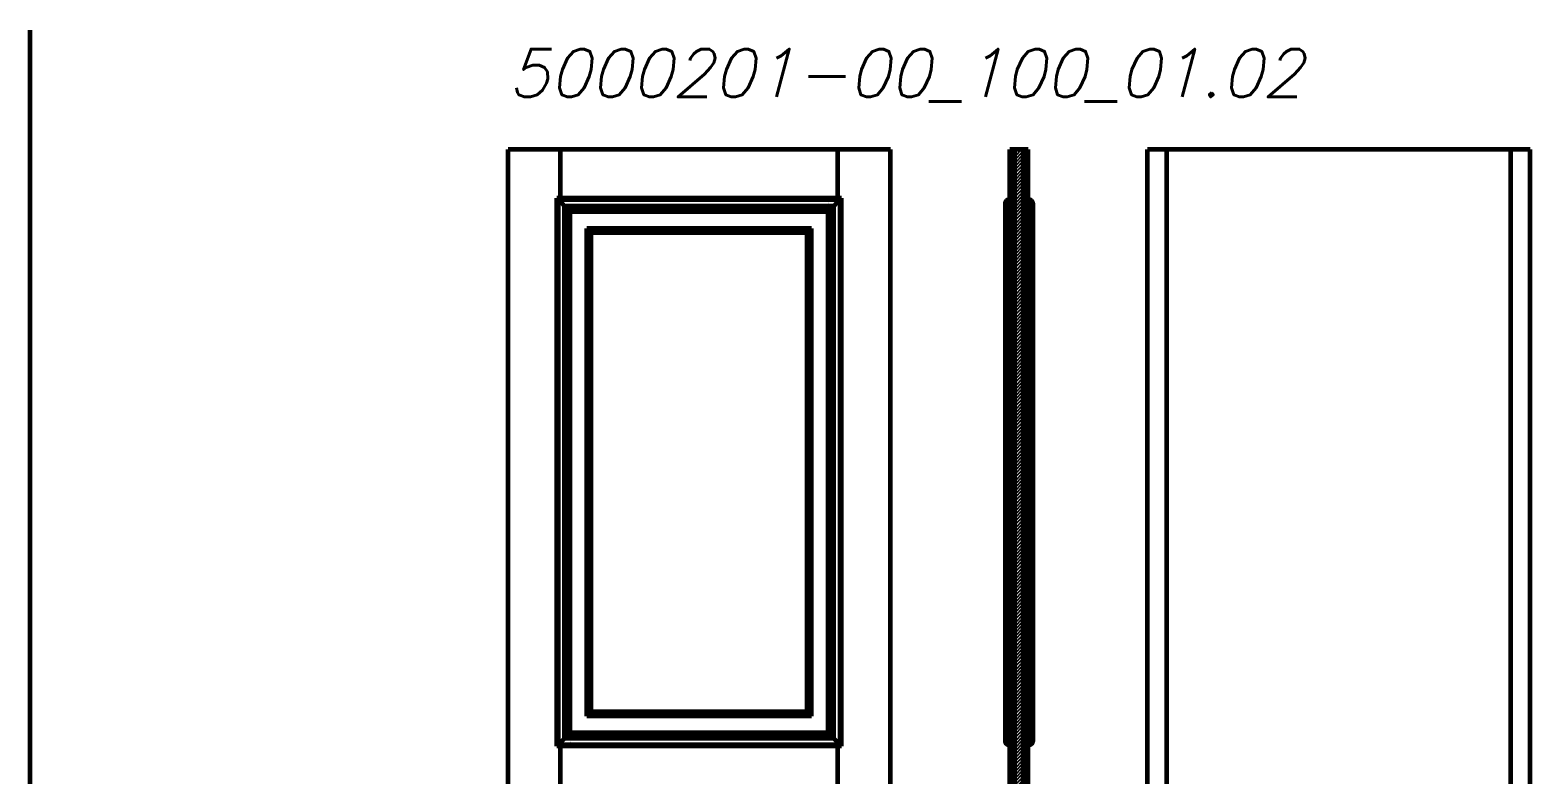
# Model space of a CAD drawing. Header units: inches. Extents: x -4554 to 14101, y -13650 to 2449.
# Drawn here: x 2000 to 5138, y 792 to 2350 of the extents above; entities that cross this region are included whole.
import ezdxf

# ---------------------------------------------------------------- set-up
doc = ezdxf.new("R2010")
doc.units = ezdxf.units.IN
doc.layers.add('Слой1', color=7, linetype='Continuous')
doc.styles.get("Standard").update_dxf_attribs({"font": 'txt.shx', "oblique": 15, "height": 5})

# ---------------------------------------------------------------- blocks, each defined once
blk = doc.blocks.new('*B147')
at = {"layer": 'Слой1', "linetype": 'Continuous'}
for p, q in [((4088, 2091.3), (4078, 2097.1)), ((4078, 2093.6), (4088, 2087.9)), ((4088, 2084.4), (4078, 2090.2)), ((4078, 2086.7), (4088, 2080.9)), ((4088, 2077.5), (4078, 2083.3)), ((4078, 2079.8), (4088, 2074)), ((4088, 2070.6), (4078, 2076.3)), ((4078, 2072.9), (4088, 2067.1)), ((4079, 2100), (4088, 2094.8)), ((4088, 2098.3), (4085, 2100)), ((4088, 2063.6), (4078, 2069.4)), ((4078, 2065.9), (4088, 2060.2)), ((4088, 2056.7), (4078, 2062.5)), ((4078, 2059), (4088, 2053.2)), ((4088, 2049.8), (4078, 2055.5)), ((4078, 2052.1), (4088, 2046.3)), ((4088, 2042.8), (4078, 2048.6)), ((4078, 2045.2), (4088, 2039.4)), ((4088, 2035.9), (4078, 2041.7)), ((4078, 2038.2), (4088, 2032.5)), ((4088, 2029), (4078, 2034.8)), ((4078, 2031.3), (4088, 2025.5)), ((4088, 2022.1), (4078, 2027.8)), ((4078, 2024.4), (4088, 2018.6)), ((4088, 2015.1), (4078, 2020.9)), ((4078, 2017.4), (4088, 2011.7)), ((4088, 2008.2), (4078, 2014)), ((4078, 2010.5), (4088, 2004.7)), ((4088, 2001.3), (4078, 2007)), ((4078, 2003.6), (4088, 1997.8)), ((4088, 1994.3), (4078, 2000.1)), ((4078, 1996.7), (4088, 1990.9)), ((4083.5, 1990), (4078, 1993.2))]:
    blk.add_line(p, q, dxfattribs=at)
blk = doc.blocks.new('*B148')
at = {"layer": 'Слой1', "linetype": 'Continuous'}
for p, q in [((4074.4, 2100), (4060, 2085.6)), ((4060, 2092.7), (4067.3, 2100)), ((4060.2, 2100), (4060, 2099.8)), ((4060, 2078.6), (4078, 2096.6)), ((4078, 2089.5), (4060, 2071.5)), ((4060, 2064.4), (4078, 2082.4)), ((4078, 2075.4), (4060, 2057.4)), ((4060, 2050.3), (4078, 2068.3)), ((4078, 2061.2), (4060, 2043.2)), ((4060, 2036.1), (4078, 2054.1)), ((4078, 2047.1), (4060, 2029.1)), ((4060, 2022), (4078, 2040)), ((4078, 2032.9), (4060, 2014.9)), ((4060, 2007.9), (4078, 2025.9)), ((4078, 2018.8), (4060, 2000.8)), ((4060, 1993.7), (4078, 2011.7)), ((4078, 2004.6), (4060, 1986.6)), ((4060, 1979.6), (4078, 1997.6)), ((4078, 1990.5), (4060, 1972.5)), ((4060, 1965.4), (4078, 1983.4)), ((4078, 1976.4), (4060, 1958.4)), ((4060, 1951.3), (4078, 1969.3)), ((4078, 1962.2), (4060, 1944.2)), ((4060, 1937.2), (4078, 1955.2)), ((4078, 1948.1), (4060, 1930.1)), ((4060, 1923), (4078, 1941)), ((4078, 1933.9), (4060, 1915.9)), ((4060, 1908.9), (4078, 1926.9)), ((4078, 1919.8), (4060, 1901.8)), ((4060, 1894.7), (4078, 1912.7)), ((4078, 1905.7), (4060, 1887.7)), ((4060, 1880.6), (4078, 1898.6)), ((4078, 1891.5), (4060, 1873.5)), ((4060, 1866.4), (4078, 1884.4)), ((4078, 1877.4), (4060, 1859.4)), ((4060, 1852.3), (4078, 1870.3)), ((4078, 1863.2), (4060, 1845.2)), ((4060, 1838.2), (4078, 1856.2)), ((4078, 1849.1), (4060, 1831.1)), ((4060, 1824), (4078, 1842)), ((4078, 1834.9), (4060, 1816.9)), ((4060, 1809.9), (4078, 1827.9)), ((4078, 1820.8), (4060, 1802.8)), ((4060, 1795.7), (4078, 1813.7)), ((4078, 1806.7), (4060, 1788.7)), ((4060, 1781.6), (4078, 1799.6)), ((4078, 1792.5), (4060, 1774.5)), ((4060, 1767.4), (4078, 1785.4)), ((4078, 1778.4), (4060, 1760.4)), ((4060, 1753.3), (4078, 1771.3)), ((4078, 1764.2), (4060, 1746.2)), ((4060, 1739.2), (4078, 1757.2)), ((4078, 1750.1), (4060, 1732.1)), ((4060, 1725), (4078, 1743)), ((4078, 1735.9), (4060, 1717.9)), ((4060, 1710.9), (4078, 1728.9)), ((4078, 1721.8), (4060, 1703.8)), ((4060, 1696.7), (4078, 1714.7)), ((4078, 1707.7), (4060, 1689.7)), ((4060, 1682.6), (4078, 1700.6)), ((4078, 1693.5), (4060, 1675.5)), ((4060, 1668.4), (4078, 1686.4)), ((4078, 1679.4), (4060, 1661.4)), ((4060, 1654.3), (4078, 1672.3)), ((4078, 1665.2), (4060, 1647.2)), ((4060, 1640.2), (4078, 1658.2)), ((4078, 1651.1), (4060, 1633.1)), ((4060, 1626), (4078, 1644)), ((4078, 1637), (4060, 1619)), ((4060, 1611.9), (4078, 1629.9)), ((4078, 1622.8), (4060, 1604.8)), ((4060, 1597.7), (4078, 1615.7)), ((4078, 1608.7), (4060, 1590.7)), ((4060, 1583.6), (4078, 1601.6)), ((4078, 1594.5), (4060, 1576.5)), ((4060, 1569.5), (4078, 1587.5)), ((4078, 1580.4), (4060, 1562.4)), ((4060, 1555.3), (4078, 1573.3)), ((4078, 1566.2), (4060, 1548.2)), ((4060, 1541.2), (4078, 1559.2)), ((4078, 1552.1), (4060, 1534.1)), ((4060, 1527), (4078, 1545)), ((4078, 1538), (4060, 1520)), ((4060, 1512.9), (4078, 1530.9)), ((4078, 1523.8), (4060, 1505.8)), ((4060, 1498.7), (4078, 1516.7)), ((4078, 1509.7), (4060, 1491.7)), ((4060, 1484.6), (4078, 1502.6)), ((4078, 1495.5), (4060, 1477.5)), ((4060, 1470.5), (4078, 1488.5)), ((4078, 1481.4), (4060, 1463.4)), ((4060, 1456.3), (4078, 1474.3)), ((4078, 1467.2), (4060, 1449.2)), ((4060, 1442.2), (4078, 1460.2)), ((4078, 1453.1), (4060, 1435.1)), ((4060, 1428), (4078, 1446)), ((4078, 1439), (4060, 1421)), ((4060, 1413.9), (4078, 1431.9)), ((4078, 1424.8), (4060, 1406.8)), ((4060, 1399.7), (4078, 1417.7)), ((4078, 1410.7), (4060, 1392.7)), ((4060, 1385.6), (4078, 1403.6)), ((4078, 1396.5), (4060, 1378.5)), ((4060, 1371.5), (4078, 1389.5)), ((4078, 1382.4), (4060, 1364.4)), ((4060, 1357.3), (4078, 1375.3)), ((4078, 1368.3), (4060, 1350.3)), ((4060, 1343.2), (4078, 1361.2)), ((4078, 1354.1), (4060, 1336.1)), ((4060, 1329), (4078, 1347)), ((4078, 1340), (4060, 1322)), ((4060, 1314.9), (4078, 1332.9)), ((4078, 1325.8), (4060, 1307.8)), ((4060, 1300.8), (4078, 1318.8)), ((4078, 1311.7), (4060, 1293.7)), ((4060, 1286.6), (4078, 1304.6)), ((4078, 1297.5), (4060, 1279.5)), ((4060, 1272.5), (4078, 1290.5)), ((4078, 1283.4), (4060, 1265.4)), ((4060, 1258.3), (4078, 1276.3)), ((4078, 1269.3), (4060, 1251.3)), ((4060, 1244.2), (4078, 1262.2)), ((4078, 1255.1), (4060, 1237.1)), ((4060, 1230), (4078, 1248)), ((4078, 1241), (4060, 1223)), ((4060, 1215.9), (4078, 1233.9)), ((4078, 1226.8), (4060, 1208.8)), ((4060, 1201.8), (4078, 1219.8)), ((4078, 1212.7), (4060, 1194.7)), ((4060, 1187.6), (4078, 1205.6)), ((4078, 1198.5), (4060, 1180.5)), ((4060, 1173.5), (4078, 1191.5)), ((4078, 1184.4), (4060, 1166.4)), ((4060, 1159.3), (4078, 1177.3)), ((4078, 1170.3), (4060, 1152.3)), ((4060, 1145.2), (4078, 1163.2)), ((4078, 1156.1), (4060, 1138.1)), ((4060, 1131), (4078, 1149)), ((4078, 1142), (4060, 1124)), ((4060, 1116.9), (4078, 1134.9)), ((4078, 1127.8), (4060, 1109.8)), ((4060, 1102.8), (4078, 1120.8)), ((4078, 1113.7), (4060, 1095.7)), ((4060, 1088.6), (4078, 1106.6)), ((4078, 1099.6), (4060, 1081.6)), ((4060, 1074.5), (4078, 1092.5)), ((4078, 1085.4), (4060, 1067.4)), ((4060, 1060.3), (4078, 1078.3)), ((4078, 1071.3), (4060, 1053.3)), ((4060, 1046.2), (4078, 1064.2)), ((4078, 1057.1), (4060, 1039.1)), ((4060, 1032.1), (4078, 1050.1)), ((4078, 1043), (4060, 1025)), ((4060, 1017.9), (4078, 1035.9)), ((4078, 1028.8), (4060, 1010.8)), ((4060, 1003.8), (4078, 1021.8)), ((4078, 1014.7), (4060, 996.7)), ((4060, 989.6), (4078, 1007.6)), ((4078, 1000.6), (4060, 982.6)), ((4060, 975.5), (4078, 993.5)), ((4078, 986.4), (4060, 968.4)), ((4060, 961.3), (4078, 979.3)), ((4078, 972.3), (4060, 954.3)), ((4060, 947.2), (4078, 965.2)), ((4078, 958.1), (4060, 940.1)), ((4060, 933.1), (4078, 951.1)), ((4078, 944), (4060, 926)), ((4060, 918.9), (4078, 936.9)), ((4078, 929.8), (4060, 911.8)), ((4060, 904.8), (4078, 922.8)), ((4078, 915.7), (4060, 897.7)), ((4060, 890.6), (4078, 908.6)), ((4078, 901.6), (4060, 883.6)), ((4060, 876.5), (4078, 894.5)), ((4078, 887.4), (4060, 869.4)), ((4060, 862.3), (4078, 880.3)), ((4078, 873.3), (4060, 855.3)), ((4060, 848.2), (4078, 866.2)), ((4078, 859.1), (4060, 841.1)), ((4060, 834.1), (4078, 852.1)), ((4078, 845), (4060, 827)), ((4060, 819.9), (4078, 837.9)), ((4078, 830.9), (4060, 812.9)), ((4060, 805.8), (4078, 823.8)), ((4078, 816.7), (4060, 798.7)), ((4060, 791.6), (4078, 809.6)), ((4078, 802.6), (4060, 784.6)), ((4060, 777.5), (4078, 795.5)), ((4078, 788.4), (4060, 770.4)), ((4060, 763.4), (4078, 781.4)), ((4078, 774.3), (4060, 756.3)), ((4060, 749.2), (4078, 767.2)), ((4078, 760.1), (4060, 742.1)), ((4060, 735.1), (4078, 753.1)), ((4078, 746), (4060, 728)), ((4060, 720.9), (4078, 738.9)), ((4078, 731.9), (4060, 713.9)), ((4060, 706.8), (4078, 724.8)), ((4078, 717.7), (4060, 699.7)), ((4060, 692.6), (4078, 710.6)), ((4078, 703.6), (4060, 685.6)), ((4060, 678.5), (4078, 696.5)), ((4078, 689.4), (4060, 671.4)), ((4060, 664.4), (4078, 682.4)), ((4078, 675.3), (4060, 657.3)), ((4060, 650.2), (4078, 668.2)), ((4078, 661.1), (4060, 643.1)), ((4060, 636.1), (4078, 654.1)), ((4078, 647), (4060, 629)), ((4060, 621.9), (4078, 639.9)), ((4078, 632.9), (4060, 614.9)), ((4060, 607.8), (4078, 625.8)), ((4078, 618.7), (4060, 600.7)), ((4060, 593.6), (4078, 611.6)), ((4078, 604.6), (4060, 586.6)), ((4060, 579.5), (4078, 597.5)), ((4078, 590.4), (4060, 572.4)), ((4060, 565.4), (4078, 583.4)), ((4078, 576.3), (4060, 558.3)), ((4060, 551.2), (4078, 569.2)), ((4078, 562.1), (4060, 544.1)), ((4060, 537.1), (4078, 555.1)), ((4078, 548), (4060, 530)), ((4060, 522.9), (4078, 540.9)), ((4078, 533.9), (4060, 515.9)), ((4060, 508.8), (4078, 526.8)), ((4078, 519.7), (4060, 501.7)), ((4060, 494.7), (4078, 512.7)), ((4078, 505.6), (4060, 487.6)), ((4060, 480.5), (4078, 498.5)), ((4078, 491.4), (4060, 473.4)), ((4060, 466.4), (4078, 484.4)), ((4078, 477.3), (4060, 459.3)), ((4060, 452.2), (4078, 470.2)), ((4078, 463.2), (4060, 445.2)), ((4060, 438.1), (4078, 456.1)), ((4078, 449), (4060, 431)), ((4060, 423.9), (4078, 441.9)), ((4078, 434.9), (4060, 416.9)), ((4060, 409.8), (4078, 427.8)), ((4078, 420.7), (4060, 402.7)), ((4060, 395.7), (4078, 413.7)), ((4078, 406.6), (4060, 388.6)), ((4060, 381.5), (4078, 399.5)), ((4078, 392.4), (4060, 374.4)), ((4060, 367.4), (4078, 385.4)), ((4078, 378.3), (4060, 360.3)), ((4060, 353.2), (4078, 371.2)), ((4078, 364.2), (4060, 346.2)), ((4060, 339.1), (4078, 357.1)), ((4078, 350), (4060, 332)), ((4060, 324.9), (4078, 342.9)), ((4078, 335.9), (4060, 317.9)), ((4060, 310.8), (4078, 328.8)), ((4078, 321.7), (4060, 303.7)), ((4060, 296.7), (4078, 314.7)), ((4078, 307.6), (4060, 289.6)), ((4060, 282.5), (4078, 300.5)), ((4078, 293.4), (4060, 275.4)), ((4060, 268.4), (4078, 286.4)), ((4078, 279.3), (4060, 261.3)), ((4060, 254.2), (4078, 272.2)), ((4078, 265.2), (4060, 247.2)), ((4060, 240.1), (4078, 258.1)), ((4078, 251), (4060, 233)), ((4060, 226), (4078, 244)), ((4078, 236.9), (4060, 218.9)), ((4060, 211.8), (4078, 229.8)), ((4078, 222.7), (4060, 204.7)), ((4060, 197.7), (4078, 215.7)), ((4078, 208.6), (4060, 190.6)), ((4060, 183.5), (4078, 201.5)), ((4078, 194.5), (4060, 176.5)), ((4060, 169.4), (4078, 187.4)), ((4078, 180.3), (4060, 162.3)), ((4060, 155.2), (4078, 173.2)), ((4078, 166.2), (4060, 148.2)), ((4060, 141.1), (4078, 159.1)), ((4078, 152), (4060, 134)), ((4060, 127), (4078, 145)), ((4078, 137.9), (4060, 119.9)), ((4060, 112.8), (4078, 130.8)), ((4078, 123.7), (4060, 105.7)), ((4060, 98.7), (4078, 116.7)), ((4078, 109.6), (4060, 91.6)), ((4060, 84.5), (4078, 102.5)), ((4078, 95.5), (4060, 77.5)), ((4060, 70.4), (4078, 88.4)), ((4078, 81.3), (4060, 63.3)), ((4060, 56.2), (4078, 74.2)), ((4078, 67.2), (4060, 49.2)), ((4060, 42.1), (4078, 60.1)), ((4078, 53), (4060, 35)), ((4060, 28), (4078, 46)), ((4078, 38.9), (4060, 20.9)), ((4060, 13.8), (4078, 31.8)), ((4078, 24.7), (4060, 6.7)), ((4060.3, 0), (4078, 17.7)), ((4078, 10.6), (4067.4, 0)), ((4074.5, 0), (4078, 3.5))]:
    blk.add_line(p, q, dxfattribs=at)
blk = doc.blocks.new('*B149')
at = {"layer": 'Слой1', "linetype": 'Continuous'}
for p, q in [((4060, 2091.3), (4050, 2097.1)), ((4050, 2093.6), (4060, 2087.9)), ((4060, 2084.4), (4050, 2090.2)), ((4050, 2086.7), (4060, 2080.9)), ((4060, 2077.5), (4050, 2083.3)), ((4050, 2079.8), (4060, 2074)), ((4060, 2070.6), (4050, 2076.3)), ((4050, 2072.9), (4060, 2067.1)), ((4051, 2100), (4060, 2094.8)), ((4060, 2098.3), (4057, 2100)), ((4060, 2063.6), (4050, 2069.4)), ((4050, 2065.9), (4060, 2060.2)), ((4060, 2056.7), (4050, 2062.5)), ((4050, 2059), (4060, 2053.2)), ((4060, 2049.8), (4050, 2055.5)), ((4050, 2052.1), (4060, 2046.3)), ((4060, 2042.8), (4050, 2048.6)), ((4050, 2045.2), (4060, 2039.4)), ((4060, 2035.9), (4050, 2041.7)), ((4050, 2038.2), (4060, 2032.5)), ((4060, 2029), (4050, 2034.8)), ((4050, 2031.3), (4060, 2025.5)), ((4060, 2022.1), (4050, 2027.8)), ((4050, 2024.4), (4060, 2018.6)), ((4060, 2015.1), (4050, 2020.9)), ((4050, 2017.4), (4060, 2011.7)), ((4060, 2008.2), (4050, 2014)), ((4050, 2010.5), (4060, 2004.7)), ((4060, 2001.3), (4050, 2007)), ((4050, 2003.6), (4060, 1997.8)), ((4060, 1994.3), (4050, 2000.1)), ((4050, 1996.7), (4060, 1990.9)), ((4055.5, 1990), (4050, 1993.2))]:
    blk.add_line(p, q, dxfattribs=at)
blk = doc.blocks.new('*B150')
at = {"layer": 'Слой1', "linetype": 'Continuous'}
for p, q in [((4078, 1982.1), (4096.1, 1992.6)), ((4097.3, 1990.9), (4078, 1979.8)), ((4078, 1977.5), (4097.8, 1988.9)), ((4084.2, 1988), (4078, 1984.4)), ((4078, 1986.7), (4080.2, 1988)), ((4097.6, 1986.5), (4078, 1975.2)), ((4078, 1972.9), (4091.5, 1980.7)), ((4088, 1997.1), (4089.5, 1998)), ((4091.5, 1996.8), (4088, 1994.8)), ((4088, 1992.5), (4091.6, 1994.6)), ((4094.4, 1993.9), (4088, 1990.2)), ((4084, 1974.1), (4078, 1970.6)), ((4081, 1970), (4083.1, 1971.2))]:
    blk.add_line(p, q, dxfattribs=at)
blk = doc.blocks.new('*B151')
at = {"layer": 'Слой1', "linetype": 'Continuous'}
for p, q in [((4040.2, 1987.4), (4050, 1993.1)), ((4050, 1995.4), (4040.4, 1989.8)), ((4050, 1990.8), (4040.8, 1985.5)), ((4041.9, 1983.8), (4050, 1988.5)), ((4053.2, 1988), (4043.7, 1982.5)), ((4046.5, 1995.7), (4050, 1997.7)), ((4046.5, 1981.8), (4057.2, 1988)), ((4060, 1987.3), (4046.5, 1979.5)), ((4048.4, 1978.3), (4060, 1985)), ((4060, 1982.7), (4050.7, 1977.4)), ((4052.5, 1976), (4060, 1980.4)), ((4060, 1978.1), (4053.7, 1974.5)), ((4054.6, 1972.6), (4060, 1975.8)), ((4060, 1973.5), (4055, 1970.6)), ((4058, 1970), (4060, 1971.2))]:
    blk.add_line(p, q, dxfattribs=at)
blk = doc.blocks.new('*B152')
at = {"layer": 'Слой1', "linetype": 'Continuous'}
for p, q in [((4079.1, 1935), (4078, 1933.1)), ((4078, 1931.1), (4079.5, 1933.7)), ((4080.5, 1933.3), (4078, 1929.1)), ((4078, 1927.1), (4081.3, 1932.9)), ((4082, 1932.1), (4078.5, 1926)), ((4080.8, 1927.8), (4082.5, 1930.7))]:
    blk.add_line(p, q, dxfattribs=at)
blk = doc.blocks.new('*B153')
at = {"layer": 'Слой1', "linetype": 'Continuous'}
for p, q in [((4057.8, 1933.4), (4055.6, 1929.6)), ((4056.2, 1928.6), (4059.9, 1935)), ((4060, 1933), (4057, 1927.9)), ((4058, 1927.5), (4060, 1931)), ((4058.7, 1935), (4058.5, 1934.6)), ((4060, 1929), (4058.5, 1926.4)), ((4059.4, 1926), (4060, 1927))]:
    blk.add_line(p, q, dxfattribs=at)
blk = doc.blocks.new('*B154')
at = {"layer": 'Слой1', "linetype": 'Continuous'}
for p, q in [((4078, 877.7), (4082, 880)), ((4083.2, 878.4), (4078, 875.4)), ((4078, 873.1), (4083.8, 876.4)), ((4084.8, 874.7), (4078, 870.8)), ((4078, 868.5), (4086.3, 873.3)), ((4088.3, 872.1), (4078, 866.1)), ((4078, 863.8), (4091.3, 871.5)), ((4091.5, 869.3), (4078.8, 862)), ((4082.8, 862), (4093.1, 867.9)), ((4095.3, 866.9), (4086.8, 862)), ((4088, 860.4), (4096.7, 865.4)), ((4097.6, 863.6), (4088, 858.1)), ((4088, 855.8), (4097.8, 861.4)), ((4097.1, 858.7), (4088, 853.4)), ((4089.5, 852), (4091.5, 853.2))]:
    blk.add_line(p, q, dxfattribs=at)
blk = doc.blocks.new('*B155')
at = {"layer": 'Слой1', "linetype": 'Continuous'}
for p, q in [((4060, 879.7), (4054.2, 876.4)), ((4055, 879.1), (4056.5, 880)), ((4040.2, 861.3), (4060, 872.8)), ((4060, 875.1), (4040.5, 863.8)), ((4060, 870.5), (4040.6, 859.3)), ((4041.7, 857.6), (4060, 868.2)), ((4050, 860.1), (4043.3, 856.2)), ((4045.9, 855.4), (4050, 857.8)), ((4046.5, 869.6), (4060, 877.4)), ((4050, 855.5), (4046.5, 853.4)), ((4048, 852), (4050, 853.2)), ((4060, 865.9), (4053.3, 862)), ((4057.3, 862), (4060, 863.5))]:
    blk.add_line(p, q, dxfattribs=at)
blk = doc.blocks.new('*B156')
at = {"layer": 'Слой1', "linetype": 'Continuous'}
for p, q in [((4079.1, 924), (4078, 922.1)), ((4078, 920.1), (4079.5, 922.7)), ((4080.5, 922.3), (4078, 918.1)), ((4078, 916.1), (4081.3, 921.9)), ((4082, 921.1), (4078.5, 915)), ((4080.8, 916.8), (4082.5, 919.7))]:
    blk.add_line(p, q, dxfattribs=at)
blk = doc.blocks.new('*B157')
at = {"layer": 'Слой1', "linetype": 'Continuous'}
for p, q in [((4057.8, 922.4), (4055.6, 918.6)), ((4056.2, 917.6), (4059.9, 924)), ((4060, 922), (4057, 916.9)), ((4058, 916.5), (4060, 920)), ((4058.7, 924), (4058.5, 923.6)), ((4060, 918), (4058.5, 915.4)), ((4059.4, 915), (4060, 916))]:
    blk.add_line(p, q, dxfattribs=at)
blk = doc.blocks.new('*B160')
at = {"layer": 'Слой1', "linetype": 'Continuous'}
for p, q in [((4088, 851.3), (4078, 857.1)), ((4078, 853.6), (4088, 847.9)), ((4088, 844.4), (4078, 850.2)), ((4079, 860), (4088, 854.8)), ((4088, 858.3), (4085, 860)), ((4078, 846.7), (4088, 840.9)), ((4088, 837.5), (4078, 843.3)), ((4078, 839.8), (4088, 834)), ((4088, 830.6), (4078, 836.3)), ((4078, 832.9), (4088, 827.1)), ((4088, 823.6), (4078, 829.4)), ((4078, 825.9), (4088, 820.2)), ((4088, 816.7), (4078, 822.5)), ((4078, 819), (4088, 813.2)), ((4088, 809.8), (4078, 815.5)), ((4078, 812.1), (4088, 806.3)), ((4088, 802.8), (4078, 808.6)), ((4078, 805.2), (4088, 799.4)), ((4088, 795.9), (4078, 801.7)), ((4078, 798.2), (4088, 792.5)), ((4088, 789), (4078, 794.8)), ((4078, 791.3), (4088, 785.5)), ((4088, 782.1), (4078, 787.8)), ((4078, 784.4), (4088, 778.6)), ((4088, 775.1), (4078, 780.9)), ((4078, 777.4), (4088, 771.7)), ((4088, 768.2), (4078, 774)), ((4078, 770.5), (4088, 764.7)), ((4088, 761.3), (4078, 767)), ((4078, 763.6), (4088, 757.8)), ((4088, 754.3), (4078, 760.1)), ((4078, 756.7), (4088, 750.9)), ((4083.5, 750), (4078, 753.2))]:
    blk.add_line(p, q, dxfattribs=at)
blk = doc.blocks.new('*B161')
at = {"layer": 'Слой1', "linetype": 'Continuous'}
for p, q in [((4060, 851.3), (4050, 857.1)), ((4050, 853.6), (4060, 847.9)), ((4060, 844.4), (4050, 850.2)), ((4051, 860), (4060, 854.8)), ((4060, 858.3), (4057, 860)), ((4050, 846.7), (4060, 840.9)), ((4060, 837.5), (4050, 843.3)), ((4050, 839.8), (4060, 834)), ((4060, 830.6), (4050, 836.3)), ((4050, 832.9), (4060, 827.1)), ((4060, 823.6), (4050, 829.4)), ((4050, 825.9), (4060, 820.2)), ((4060, 816.7), (4050, 822.5)), ((4050, 819), (4060, 813.2)), ((4060, 809.8), (4050, 815.5)), ((4050, 812.1), (4060, 806.3)), ((4060, 802.8), (4050, 808.6)), ((4050, 805.2), (4060, 799.4)), ((4060, 795.9), (4050, 801.7)), ((4050, 798.2), (4060, 792.5)), ((4060, 789), (4050, 794.8)), ((4050, 791.3), (4060, 785.5)), ((4060, 782.1), (4050, 787.8)), ((4050, 784.4), (4060, 778.6)), ((4060, 775.1), (4050, 780.9)), ((4050, 777.4), (4060, 771.7)), ((4060, 768.2), (4050, 774)), ((4050, 770.5), (4060, 764.7)), ((4060, 761.3), (4050, 767)), ((4050, 763.6), (4060, 757.8)), ((4060, 754.3), (4050, 760.1)), ((4050, 756.7), (4060, 750.9)), ((4055.5, 750), (4050, 753.2))]:
    blk.add_line(p, q, dxfattribs=at)

msp = doc.modelspace()

# ---------------------------------------------------------------- linework, layer by layer
at = {"layer": 'Слой1', "linetype": 'Continuous', "lineweight": 60}
for p, q in [((2000, 2350), (2000, -13650)), ((4040.2, 1988.2), (4040.2, 861.8)), ((4097.8, 1988.2), (4097.8, 861.8))]:
    msp.add_line(p, q, dxfattribs=at)
at = {"layer": 'Слой1', "color": 7, "linetype": 'Continuous', "lineweight": 60}
for p, q in [((3800, 2100), (3000, 2100)), ((3000, 0), (3000, 2100)), ((3110, 1998), (3110, 2100)), ((3690, 1998), (3690, 2100)), ((3800, 0), (3800, 2100)), ((4050, 1988), (4050, 2100)), ((4088, 2100), (4050, 2100)), ((4060, 0), (4060, 2100)), ((4078, 0), (4078, 2100)), ((4088, 1988), (4088, 2100)), ((5138, 2100), (4338, 2100)), ((4338, 0), (4338, 2100)), ((4378, 0), (4378, 2100)), ((5098, 0), (5098, 2100)), ((5138, 0), (5138, 2100)), ((3130, 1970), (3102, 1998)), ((3102, 852), (3102, 1998)), ((3698, 1998), (3102, 1998)), ((3105.4, 855.4), (3105.4, 1994.6)), ((3694.6, 1994.6), (3105.4, 1994.6)), ((3118.1, 1994.2), (3118.1, 1994.2)), ((3118.1, 868.1), (3118.1, 1981.9)), ((3681.9, 1981.9), (3118.1, 1981.9)), ((3121.5, 1994.2), (3121.5, 1994.2)), ((3678.5, 1978.5), (3121.5, 1978.5)), ((3121.5, 871.5), (3121.5, 1978.5)), ((3698, 1998), (3670, 1970)), ((3670, 1989.4), (3670, 1989.4)), ((3670, 1987.1), (3670, 1987.1)), ((3670, 1985.1), (3670, 1985.1)), ((3670, 1983.4), (3670, 1983.4)), ((3670, 1982.3), (3670, 1982.3)), ((3670, 1978.5), (3670, 1978.5)), ((3678.5, 871.5), (3678.5, 1978.5)), ((3681.9, 1981.9), (3681.8, 1981.8)), ((3681.9, 1994.2), (3681.9, 1994.2)), ((3681.9, 1987.1), (3681.9, 1987.1)), ((3681.9, 1982.3), (3681.9, 1982.3)), ((3681.9, 868.1), (3681.9, 1981.9)), ((3694.6, 855.4), (3694.6, 1994.6)), ((3698, 852), (3698, 1998)), ((4046.5, 1994.6), (4046.5, 1998)), ((4046.5, 1998), (4050, 1998)), ((4046.5, 1981.9), (4046.5, 871.5)), ((4046.5, 1978.5), (4046.5, 1981.9)), ((4050, 1998), (4050, 1988)), ((4060, 1990), (4050, 1990)), ((4050, 1988), (4060, 1988)), ((4078, 1990), (4088, 1990)), ((4088, 1988), (4078, 1988)), ((4091.5, 1998), (4088, 1998)), ((4088, 1998), (4088, 1988)), ((4091.5, 1994.6), (4091.5, 1998)), ((4091.5, 1981.9), (4091.5, 871.5)), ((4091.5, 1978.5), (4091.5, 1981.9)), ((3130, 880), (3130, 1970)), ((3670, 1970), (3130, 1970)), ((3670, 1976.9), (3670, 1976.9)), ((3670, 1975), (3670, 1975)), ((3670, 1972.6), (3670, 1972.6)), ((3670, 880), (3670, 1970)), ((4055, 880), (4055, 1970)), ((4060, 1970), (4055, 1970)), ((4078, 1970), (4083, 1970)), ((4083, 880), (4083, 1970)), ((3165, 915), (3165, 1935)), ((3174, 1926), (3165, 1935)), ((3635, 1935), (3165, 1935)), ((3166.5, 916.5), (3166.5, 1933.5)), ((3633.5, 1933.5), (3166.5, 1933.5)), ((3169.5, 919.6), (3169.5, 1930.5)), ((3630.5, 1930.5), (3169.5, 1930.5)), ((3169.5, 1927.5), (3169.5, 1927.5)), ((3627.5, 1927.5), (3172.5, 1927.5)), ((3172.5, 922.5), (3172.5, 1927.5)), ((3626, 1926), (3174, 1926)), ((3174, 924), (3174, 1926)), ((3635, 1935), (3626, 1926)), ((3626, 924), (3626, 1926)), ((3627.5, 922.5), (3627.5, 1927.5)), ((3630.5, 919.6), (3630.5, 1930.5)), ((3630.5, 1927.5), (3630.5, 1927.5)), ((3633.1, 1927.5), (3633.1, 1927.5)), ((3633.5, 916.5), (3633.5, 1933.5)), ((3635, 915), (3635, 1935)), ((4055.5, 1930.5), (4055.5, 919.5)), ((4058.5, 1933.5), (4058.5, 1935)), ((4058.5, 1935), (4060, 1935)), ((4058.5, 1926), (4058.5, 1927.5)), ((4058.5, 1927.5), (4058.5, 924)), ((4060, 1926), (4058.5, 1926)), ((4060, 1935), (4060, 1926)), ((4079.5, 1935), (4078, 1935)), ((4078, 1935), (4078, 1926)), ((4078, 1926), (4079.5, 1926)), ((4079.5, 1933.5), (4079.5, 1935)), ((4079.5, 1926), (4079.5, 1927.5)), ((4079.5, 1927.5), (4079.5, 924)), ((4082.5, 1930.5), (4082.5, 919.5)), ((3165, 915), (3174, 924)), ((3635, 915), (3165, 915)), ((3633.5, 916.5), (3166.5, 916.5)), ((3169.5, 922.5), (3169.5, 922.5)), ((3630.5, 919.5), (3169.5, 919.5)), ((3627.5, 922.5), (3172.5, 922.5)), ((3626, 924), (3174, 924)), ((3635, 915), (3626, 924)), ((4060, 924), (4058.5, 924)), ((4058.5, 924), (4058.5, 922.5)), ((4058.5, 916.5), (4058.5, 915)), ((4058.5, 915), (4060, 915)), ((4060, 915), (4060, 924)), ((4078, 915), (4078, 924)), ((4078, 924), (4079.5, 924)), ((4079.5, 915), (4078, 915)), ((4079.5, 924), (4079.5, 922.5)), ((4079.5, 916.5), (4079.5, 915)), ((3102, 852), (3130, 880)), ((3670, 880), (3130, 880)), ((3698, 852), (3670, 880)), ((3672.6, 880), (3672.6, 880)), ((3678.5, 880), (3678.5, 880)), ((3682.3, 880), (3682.3, 880)), ((4060, 880), (4055, 880)), ((4078, 880), (4083, 880)), ((3698, 852), (3102, 852)), ((3694.6, 855.4), (3105.4, 855.4)), ((3110, 758), (3110, 852)), ((3118.1, 868.1), (3118.2, 868.2)), ((3681.9, 868.1), (3118.1, 868.1)), ((3678.5, 871.5), (3121.5, 871.5)), ((3130, 877.4), (3130, 877.4)), ((3130, 875), (3130, 875)), ((3130, 873.1), (3130, 873.1)), ((3130, 871.5), (3130, 871.5)), ((3130, 867.7), (3130, 867.7)), ((3130, 866.6), (3130, 866.6)), ((3130, 864.9), (3130, 864.9)), ((3130, 862.9), (3130, 862.9)), ((3130, 860.6), (3130, 860.6)), ((3678.5, 855.8), (3678.5, 855.8)), ((3681.9, 855.8), (3681.9, 855.8)), ((3682.3, 871.5), (3682.3, 871.5)), ((3682.3, 868.1), (3682.3, 868.1)), ((3690, 758), (3690, 852)), ((3694.2, 868.1), (3694.2, 868.1)), ((4046.5, 871.5), (4046.5, 868.1)), ((4046.5, 855.4), (4046.5, 852)), ((4046.5, 852), (4050, 852)), ((4050, 748), (4050, 862)), ((4050, 852), (4050, 862)), ((4050, 862), (4060, 862)), ((4060, 860), (4050, 860)), ((4088, 862), (4078, 862)), ((4078, 860), (4088, 860)), ((4088, 748), (4088, 862)), ((4088, 852), (4088, 862)), ((4091.5, 852), (4088, 852)), ((4091.5, 871.5), (4091.5, 868.1)), ((4091.5, 855.4), (4091.5, 852))]:
    msp.add_line(p, q, dxfattribs=at)
for centre, radius, start, end in [((4046.5, 1988.2), 6.35, 90, 270), ((4046.5, 1970), 8.5, 0, 90), ((4091.5, 1970), 8.5, 90, 180), ((4091.5, 1988.2), 6.35, 270, 450), ((4058.5, 1930.5), 3, 90, 270), ((4079.5, 1930.5), 3, 270, 450), ((4058.5, 919.5), 3, 90, 270), ((4079.5, 919.5), 3, 270, 450), ((4046.5, 880), 8.5, 270, 360), ((4091.5, 880), 8.5, 180, 270), ((4046.5, 861.8), 6.35, 90, 270), ((4091.5, 861.8), 6.35, 270, 450)]:
    msp.add_arc(centre, radius, start, end, dxfattribs=at)

# ---------------------------------------------------------------- block references
at = {"layer": 'Слой1'}
for name in ['*B149', '*B148', '*B147', '*B151', '*B150', '*B153', '*B152', '*B157', '*B156', '*B155', '*B154', '*B161', '*B160']:
    msp.add_blockref(name, (0, 0), dxfattribs=at)

# ---------------------------------------------------------------- texts
at = {"layer": 'Слой1', "linetype": 'Continuous', "insert": (3000, 2310), "char_height": 100, "width": 1948.188, "attachment_point": 1, "line_spacing_factor": 0.25}
msp.add_mtext('5000201-00_100_01.02', dxfattribs=at)

doc.saveas('drawing.dxf')
